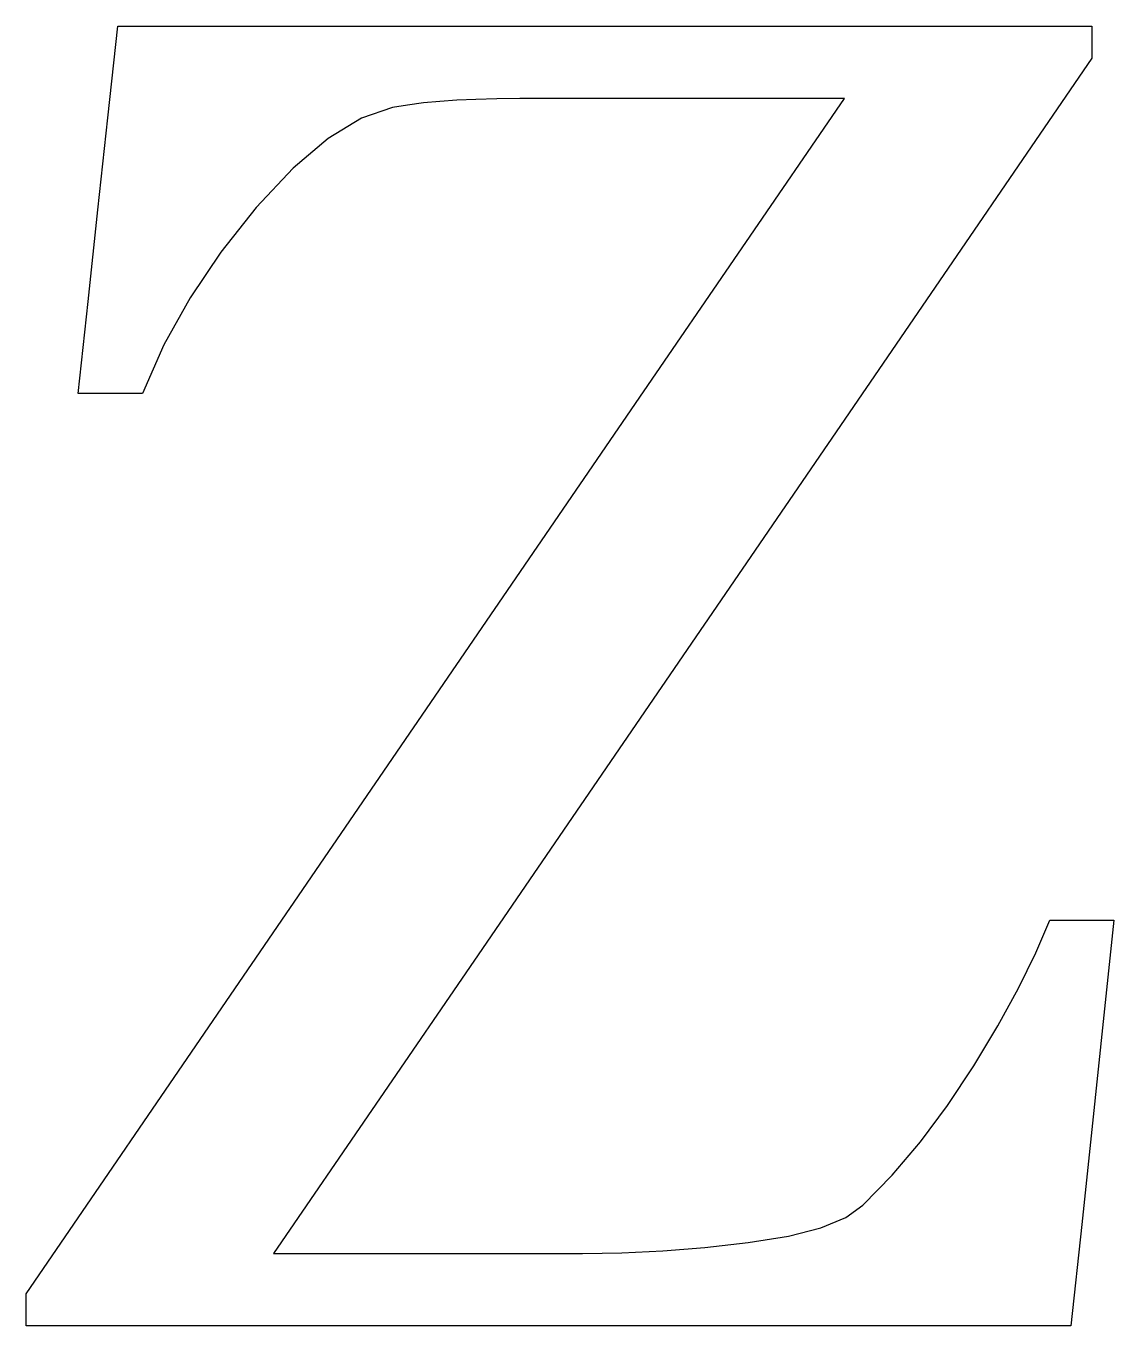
# Model space of a CAD drawing. Extents: x 0 to 11.8, y 0 to 14.1.
import ezdxf

# ---------------------------------------------------------------- set-up
doc = ezdxf.new("R2010")
doc.units = 0
doc.layers.add('Layer_1', color=7, linetype='CONTINUOUS')

msp = doc.modelspace()

# ---------------------------------------------------------------- linework, layer by layer
at = {"layer": 'Layer_1', "color": 7}
msp.add_lwpolyline([(11.777265, 4.39539), (11.660683, 3.296543), (11.544101, 2.197695), (11.427519, 1.098847), (11.310937, 0), (8.483202, 0), (5.655468, 0), (2.827733, 0), (-0.000001, 0), (-0.000001, 0.086816), (-0.000001, 0.173632), (-0.000001, 0.260449), (-0.000001, 0.347265), (2.215058, 3.584277), (4.430116, 6.821289), (6.645175, 10.0583), (8.860233, 13.295312), (8.04912, 13.295312), (7.238007, 13.295312), (6.426894, 13.295312), (5.615781, 13.295312), (5.344166, 13.294065), (5.094878, 13.290342), (4.867916, 13.284143), (4.663281, 13.275469), (4.478483, 13.263059), (4.301128, 13.245693), (4.131217, 13.223371), (3.968749, 13.196094), (3.630783, 13.080125), (3.271735, 12.861221), (2.891604, 12.539382), (2.49039, 12.114609), (2.108396, 11.631532), (1.776013, 11.134816), (1.49324, 10.624462), (1.260077, 10.100469), (1.086445, 10.100469), (0.912812, 10.100469), (0.739179, 10.100469), (0.565546, 10.100469), (0.672206, 11.095137), (0.778866, 12.089805), (0.885527, 13.084473), (0.992187, 14.079141), (3.628925, 14.079141), (6.265663, 14.079141), (8.902402, 14.079141), (11.53914, 14.079141), (11.53914, 13.992324), (11.53914, 13.905508), (11.53914, 13.818691), (11.53914, 13.731875), (9.324081, 10.494863), (7.109023, 7.257852), (4.893964, 4.02084), (2.678906, 0.783828), (3.514823, 0.783828), (4.350741, 0.783828), (5.186659, 0.783828), (6.022577, 0.783828), (6.451075, 0.79127), (6.893217, 0.813594), (7.349004, 0.850801), (7.818437, 0.902892), (8.253134, 0.972964), (8.604739, 1.064121), (8.873251, 1.176363), (9.058671, 1.309688), (9.375545, 1.634629), (9.681261, 1.994296), (9.975819, 2.388691), (10.259218, 2.817813), (10.519041, 3.251273), (10.742901, 3.65869), (10.930799, 4.040062), (11.082733, 4.395392), (11.256366, 4.395392), (11.429999, 4.395392), (11.603632, 4.395392), (11.777265, 4.395392)], dxfattribs=at)

doc.saveas('drawing.dxf')
